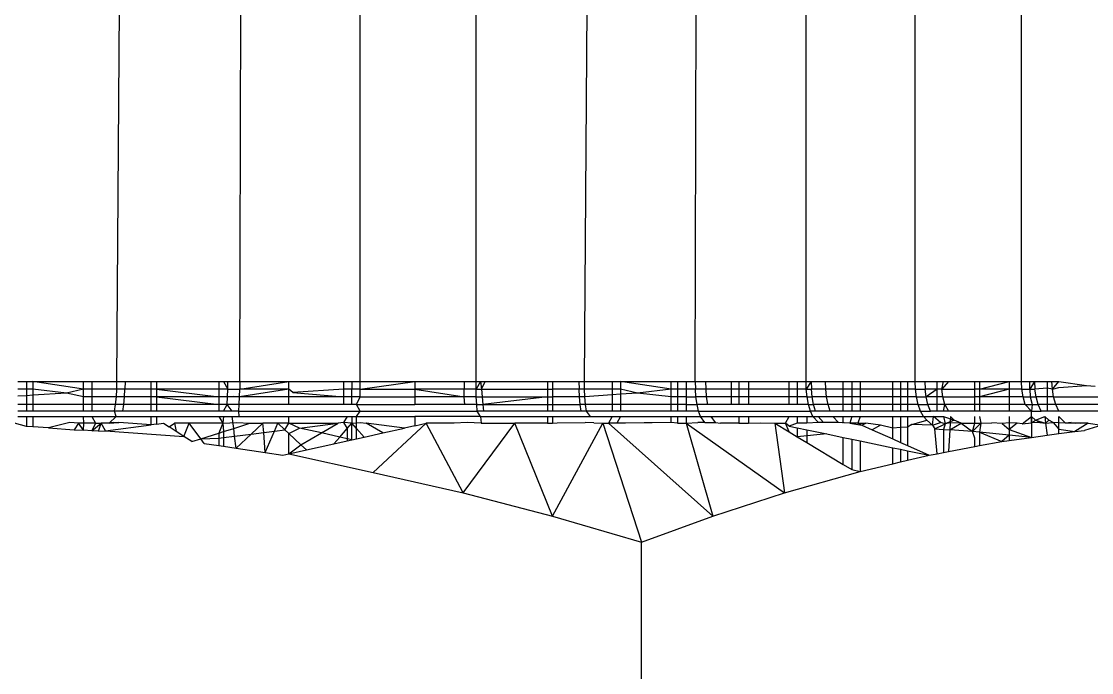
# Model space of a CAD drawing. Header units: millimetres. Extents: x 153 to 4750, y 92 to 3343.
# Drawn here: x 2138.89 to 2145.33, y 1085.12 to 1089.03 of the extents above; entities that cross this region are included whole.
import ezdxf

# ---------------------------------------------------------------- set-up
doc = ezdxf.new("R2010")
doc.units = ezdxf.units.MM

msp = doc.modelspace()

# ---------------------------------------------------------------- linework, layer by layer
for p, q in [((2139.4678, 1086.8656), (2139.4841, 1089.1156)), ((2140.2073, 1086.8656), (2140.2133, 1089.1156)), ((2140.9308, 1086.8656), (2140.9308, 1089.1156)), ((2141.627, 1086.8656), (2141.627, 1089.1156)), ((2142.2783, 1086.8656), (2142.2946, 1089.1156)), ((2142.9449, 1086.8656), (2142.9507, 1089.1156)), ((2143.6113, 1086.8656), (2143.6113, 1089.1156)), ((2144.2667, 1086.8656), (2144.2667, 1089.1156)), ((2144.9066, 1086.8656), (2144.9066, 1089.1156)), ((2138.8726, 1086.8656), (2138.924, 1086.8656)), ((2138.924, 1086.8656), (2138.9241, 1086.8201)), ((2138.924, 1086.8656), (2138.9627, 1086.8656)), ((2138.9627, 1086.8656), (2138.9627, 1086.8201)), ((2138.9627, 1086.8656), (2139.2676, 1086.8656)), ((2139.2676, 1086.8201), (2138.9627, 1086.8656)), ((2139.2676, 1086.8201), (2139.2676, 1086.8656)), ((2139.2676, 1086.8656), (2139.3168, 1086.8656)), ((2139.3168, 1086.8656), (2139.3168, 1086.8201)), ((2139.3168, 1086.8656), (2139.4678, 1086.8656)), ((2139.467, 1086.8201), (2139.4678, 1086.8656)), ((2139.4678, 1086.8656), (2139.5164, 1086.8656)), ((2139.5164, 1086.8656), (2139.5157, 1086.8201)), ((2139.5164, 1086.8656), (2139.6746, 1086.8656)), ((2139.6746, 1086.8656), (2139.7052, 1086.8656)), ((2139.6746, 1086.8201), (2139.6746, 1086.8656)), ((2139.7052, 1086.8656), (2139.7053, 1086.8201)), ((2139.7052, 1086.8656), (2140.0803, 1086.8656)), ((2140.0803, 1086.8656), (2140.0803, 1086.8201)), ((2140.0803, 1086.8656), (2140.1079, 1086.8656)), ((2140.0803, 1086.8656), (2140.1353, 1086.8656)), ((2140.1079, 1086.8656), (2140.135, 1086.8201)), ((2140.1079, 1086.8656), (2140.1353, 1086.8656)), ((2140.135, 1086.8201), (2140.1353, 1086.8656)), ((2140.1353, 1086.8656), (2140.2073, 1086.8656)), ((2140.2073, 1086.8656), (2140.2069, 1086.8201)), ((2140.2069, 1086.8201), (2140.5015, 1086.8656)), ((2140.2073, 1086.8656), (2140.5015, 1086.8656)), ((2140.5015, 1086.8201), (2140.5015, 1086.8656)), ((2140.5015, 1086.8656), (2140.8317, 1086.8656)), ((2140.8316, 1086.8201), (2140.8317, 1086.8656)), ((2140.8317, 1086.8656), (2140.8812, 1086.8656)), ((2140.8812, 1086.8656), (2140.8812, 1086.8201)), ((2140.8812, 1086.8656), (2140.9308, 1086.8656)), ((2140.9308, 1086.8201), (2140.9308, 1086.8656)), ((2140.9308, 1086.8656), (2141.2597, 1086.8656)), ((2140.9308, 1086.8201), (2141.2597, 1086.8656)), ((2141.2597, 1086.8656), (2141.2597, 1086.8201)), ((2141.2597, 1086.8656), (2141.5551, 1086.8656)), ((2141.5551, 1086.8656), (2141.5555, 1086.8201)), ((2141.5551, 1086.8656), (2141.627, 1086.8656)), ((2141.6275, 1086.8201), (2141.627, 1086.8656)), ((2141.627, 1086.8656), (2141.6545, 1086.8656)), ((2141.6545, 1086.8656), (2141.6275, 1086.8201)), ((2141.6545, 1086.8656), (2141.6592, 1086.8201)), ((2141.6545, 1086.8656), (2141.6821, 1086.8656)), ((2141.6592, 1086.8201), (2141.6821, 1086.8656)), ((2141.6821, 1086.8656), (2142.0571, 1086.8656)), ((2142.0571, 1086.8656), (2142.0571, 1086.8201)), ((2142.0571, 1086.8656), (2142.0868, 1086.8656)), ((2142.0868, 1086.8656), (2142.0868, 1086.8201)), ((2142.0868, 1086.8656), (2142.2459, 1086.8656)), ((2142.2459, 1086.8656), (2142.2467, 1086.8201)), ((2142.2459, 1086.8656), (2142.2783, 1086.8656)), ((2142.279, 1086.8201), (2142.2783, 1086.8656)), ((2142.2783, 1086.8656), (2142.4456, 1086.8656)), ((2142.4456, 1086.8656), (2142.4456, 1086.8201)), ((2142.4456, 1086.8656), (2142.4948, 1086.8656)), ((2142.4948, 1086.8656), (2142.4948, 1086.8201)), ((2142.8008, 1086.8201), (2142.4948, 1086.8656)), ((2142.4948, 1086.8656), (2142.8008, 1086.8656)), ((2142.8008, 1086.8201), (2142.8008, 1086.8656)), ((2142.8008, 1086.8656), (2142.8383, 1086.8656)), ((2142.8383, 1086.8656), (2142.8383, 1086.8201)), ((2142.8383, 1086.8656), (2142.8902, 1086.8656)), ((2142.8902, 1086.8656), (2142.8902, 1086.8201)), ((2142.8902, 1086.8656), (2142.9449, 1086.8656)), ((2142.9449, 1086.8656), (2142.946, 1086.8201)), ((2142.9449, 1086.8656), (2143.0086, 1086.8656)), ((2143.0099, 1086.8201), (2143.0086, 1086.8656)), ((2143.0086, 1086.8656), (2143.1623, 1086.8656)), ((2143.1623, 1086.8201), (2143.1623, 1086.8656)), ((2143.1623, 1086.8656), (2143.2069, 1086.8656)), ((2143.2069, 1086.8656), (2143.2069, 1086.8201)), ((2143.2069, 1086.8656), (2143.2662, 1086.8656)), ((2143.2662, 1086.8656), (2143.2662, 1086.8201)), ((2143.2662, 1086.8656), (2143.5105, 1086.8656)), ((2143.5105, 1086.8201), (2143.5105, 1086.8656)), ((2143.5105, 1086.8656), (2143.5579, 1086.8656)), ((2143.5579, 1086.8656), (2143.558, 1086.8201)), ((2143.5579, 1086.8656), (2143.6113, 1086.8656)), ((2143.6128, 1086.8201), (2143.6113, 1086.8656)), ((2143.6113, 1086.8656), (2143.6419, 1086.8656)), ((2143.6419, 1086.8656), (2143.6128, 1086.8201)), ((2143.6419, 1086.8656), (2143.6434, 1086.8201)), ((2143.6419, 1086.8656), (2143.7287, 1086.8656)), ((2143.7303, 1086.8201), (2143.7287, 1086.8656)), ((2143.7287, 1086.8656), (2143.8355, 1086.8656)), ((2143.8355, 1086.8201), (2143.8355, 1086.8656)), ((2143.8355, 1086.8656), (2143.8864, 1086.8656)), ((2143.8864, 1086.8656), (2143.8864, 1086.8201)), ((2143.8864, 1086.8656), (2143.9364, 1086.8656)), ((2143.9364, 1086.8656), (2143.9364, 1086.8201)), ((2143.9364, 1086.8656), (2144.1335, 1086.8656)), ((2144.1335, 1086.8201), (2144.1335, 1086.8656)), ((2144.1335, 1086.8656), (2144.1791, 1086.8656)), ((2144.1791, 1086.8656), (2144.1791, 1086.8201)), ((2144.1791, 1086.8656), (2144.2209, 1086.8656)), ((2144.2209, 1086.8656), (2144.2209, 1086.8201)), ((2144.2209, 1086.8656), (2144.2667, 1086.8656)), ((2144.2686, 1086.8201), (2144.2667, 1086.8656)), ((2144.2667, 1086.8656), (2144.3259, 1086.8656)), ((2144.3259, 1086.8656), (2144.3278, 1086.8201)), ((2144.3259, 1086.8656), (2144.3989, 1086.8656)), ((2144.3989, 1086.8656), (2144.4384, 1086.8656)), ((2144.3989, 1086.8201), (2144.3989, 1086.8656)), ((2144.4284, 1086.8201), (2144.4384, 1086.8656)), ((2144.4672, 1086.8656), (2144.4284, 1086.8201)), ((2144.4384, 1086.8656), (2144.4672, 1086.8656)), ((2144.4672, 1086.8656), (2144.6262, 1086.8656)), ((2144.6262, 1086.8201), (2144.6262, 1086.8656)), ((2144.6262, 1086.8656), (2144.6553, 1086.8656)), ((2144.6553, 1086.8656), (2144.6553, 1086.8201)), ((2144.6553, 1086.8656), (2144.8328, 1086.8656)), ((2144.6553, 1086.8201), (2144.8328, 1086.8656)), ((2144.8328, 1086.8656), (2144.8328, 1086.8201)), ((2144.8328, 1086.8656), (2144.9066, 1086.8656)), ((2144.9088, 1086.8201), (2144.9066, 1086.8656)), ((2144.9066, 1086.8656), (2144.9565, 1086.8656)), ((2144.9565, 1086.8656), (2144.9853, 1086.8656)), ((2144.9579, 1086.8201), (2144.9565, 1086.8656)), ((2144.9853, 1086.8656), (2144.9579, 1086.8201)), ((2144.9853, 1086.8656), (2144.9876, 1086.8201)), ((2144.9853, 1086.8656), (2145.0603, 1086.8656)), ((2145.0603, 1086.8656), (2145.09, 1086.8656)), ((2145.0603, 1086.8656), (2145.0603, 1086.8254)), ((2145.0924, 1086.8201), (2145.09, 1086.8656)), ((2145.09, 1086.8656), (2145.1312, 1086.8656)), ((2145.0924, 1086.8201), (2145.1312, 1086.8656)), ((2145.1312, 1086.8656), (2145.2981, 1086.8429)), ((2138.9241, 1086.8201), (2138.8726, 1086.8201)), ((2138.9241, 1086.8201), (2138.9241, 1086.781)), ((2138.9627, 1086.8201), (2138.9241, 1086.8201)), ((2138.9627, 1086.8201), (2138.9627, 1086.7835)), ((2139.1645, 1086.7969), (2138.9627, 1086.8201)), ((2139.1645, 1086.7969), (2138.9627, 1086.7835)), ((2139.2676, 1086.8201), (2139.1645, 1086.7969)), ((2139.2676, 1086.7736), (2139.1645, 1086.7969)), ((2139.2676, 1086.7736), (2139.2676, 1086.8201)), ((2139.3168, 1086.8201), (2139.2676, 1086.8201)), ((2139.3168, 1086.8201), (2139.3168, 1086.7736)), ((2139.467, 1086.8201), (2139.3168, 1086.8201)), ((2139.4645, 1086.7736), (2139.467, 1086.8201)), ((2139.5157, 1086.8201), (2139.467, 1086.8201)), ((2139.5132, 1086.7736), (2139.5157, 1086.8201)), ((2139.6746, 1086.8201), (2139.5157, 1086.8201)), ((2139.7053, 1086.8201), (2139.6746, 1086.8201)), ((2139.6746, 1086.7736), (2139.6746, 1086.8201)), ((2140.0803, 1086.8201), (2139.7053, 1086.8201)), ((2139.7053, 1086.8201), (2139.7053, 1086.7736)), ((2139.7053, 1086.8201), (2140.0803, 1086.7736)), ((2140.0803, 1086.8201), (2140.0803, 1086.7736)), ((2140.135, 1086.8201), (2140.0803, 1086.8201)), ((2140.1336, 1086.7736), (2140.135, 1086.8201)), ((2140.135, 1086.8201), (2140.2069, 1086.8201)), ((2140.2057, 1086.7736), (2140.2069, 1086.8201)), ((2140.5015, 1086.8201), (2140.2057, 1086.7736)), ((2140.5015, 1086.8201), (2140.2069, 1086.8201)), ((2140.525, 1086.7997), (2140.5015, 1086.8201)), ((2140.5015, 1086.7736), (2140.5015, 1086.8201)), ((2140.8316, 1086.8201), (2140.525, 1086.7997)), ((2140.525, 1086.7997), (2140.8315, 1086.7736)), ((2140.8315, 1086.7736), (2140.8316, 1086.8201)), ((2140.8812, 1086.8201), (2140.8316, 1086.8201)), ((2140.8812, 1086.7736), (2140.8812, 1086.8201)), ((2140.9308, 1086.8201), (2140.8812, 1086.8201)), ((2140.9309, 1086.7736), (2140.9308, 1086.8201)), ((2140.9308, 1086.8201), (2141.2597, 1086.8201)), ((2141.5555, 1086.8201), (2141.2597, 1086.8201)), ((2141.2597, 1086.8201), (2141.2597, 1086.7736)), ((2141.2597, 1086.8201), (2141.5567, 1086.7736)), ((2141.5567, 1086.7736), (2141.5555, 1086.8201)), ((2141.6275, 1086.8201), (2141.5555, 1086.8201)), ((2141.6288, 1086.7736), (2141.6275, 1086.8201)), ((2141.6275, 1086.8201), (2141.6592, 1086.8201)), ((2141.6592, 1086.8201), (2141.6641, 1086.7736)), ((2141.6592, 1086.8201), (2142.0571, 1086.8201)), ((2142.0571, 1086.8201), (2142.0571, 1086.7736)), ((2142.0571, 1086.8201), (2142.0868, 1086.8201)), ((2142.0868, 1086.8201), (2142.0868, 1086.7736)), ((2142.2467, 1086.8201), (2142.0868, 1086.8201)), ((2142.2491, 1086.7736), (2142.2467, 1086.8201)), ((2142.279, 1086.8201), (2142.2467, 1086.8201)), ((2142.2816, 1086.7736), (2142.279, 1086.8201)), ((2142.4456, 1086.8201), (2142.279, 1086.8201)), ((2142.4456, 1086.8201), (2142.4456, 1086.7867)), ((2142.4948, 1086.8201), (2142.4456, 1086.8201)), ((2142.4948, 1086.79), (2142.4456, 1086.7867)), ((2142.4948, 1086.8201), (2142.4948, 1086.79)), ((2142.5979, 1086.7969), (2142.4948, 1086.8201)), ((2142.5979, 1086.7969), (2142.4948, 1086.79)), ((2142.4948, 1086.79), (2142.4948, 1086.7288)), ((2142.8008, 1086.8201), (2142.5979, 1086.7969)), ((2142.8009, 1086.7736), (2142.5979, 1086.7969)), ((2142.8009, 1086.7736), (2142.8008, 1086.8201)), ((2142.8383, 1086.8201), (2142.8008, 1086.8201)), ((2142.8383, 1086.8201), (2142.8383, 1086.7736)), ((2142.8902, 1086.8201), (2142.8383, 1086.8201)), ((2142.8902, 1086.8201), (2142.8902, 1086.7736)), ((2142.946, 1086.8201), (2142.8902, 1086.8201)), ((2142.9497, 1086.7736), (2142.946, 1086.8201)), ((2143.0099, 1086.8201), (2142.946, 1086.8201)), ((2143.0137, 1086.7736), (2143.0099, 1086.8201)), ((2143.1623, 1086.8201), (2143.0099, 1086.8201)), ((2143.2069, 1086.8201), (2143.1623, 1086.8201)), ((2143.1623, 1086.7736), (2143.1623, 1086.8201)), ((2143.2069, 1086.8201), (2143.2069, 1086.7736)), ((2143.2662, 1086.8201), (2143.2069, 1086.8201)), ((2143.2662, 1086.8201), (2143.2662, 1086.7736)), ((2143.5105, 1086.8201), (2143.2662, 1086.8201)), ((2143.5106, 1086.7736), (2143.5105, 1086.8201)), ((2143.558, 1086.8201), (2143.5105, 1086.8201)), ((2143.558, 1086.8201), (2143.558, 1086.7736)), ((2143.6128, 1086.8201), (2143.558, 1086.8201)), ((2143.6177, 1086.7736), (2143.6128, 1086.8201)), ((2143.6128, 1086.8201), (2143.6434, 1086.8201)), ((2143.6484, 1086.7736), (2143.6434, 1086.8201)), ((2143.7303, 1086.8201), (2143.6434, 1086.8201)), ((2143.7353, 1086.7736), (2143.7303, 1086.8201)), ((2143.8355, 1086.8201), (2143.7303, 1086.8201)), ((2143.8864, 1086.8201), (2143.8355, 1086.8201)), ((2143.8355, 1086.7736), (2143.8355, 1086.8201)), ((2143.8864, 1086.8201), (2143.8864, 1086.7736)), ((2143.9364, 1086.8201), (2143.8864, 1086.8201)), ((2143.9364, 1086.8201), (2143.9364, 1086.7736)), ((2144.1335, 1086.8201), (2143.9364, 1086.8201)), ((2144.1334, 1086.7736), (2144.1335, 1086.8201)), ((2144.1791, 1086.8201), (2144.1335, 1086.8201)), ((2144.1791, 1086.8201), (2144.1791, 1086.7736)), ((2144.2209, 1086.8201), (2144.1791, 1086.8201)), ((2144.2209, 1086.8201), (2144.2209, 1086.7736)), ((2144.2686, 1086.8201), (2144.2209, 1086.8201)), ((2144.2747, 1086.7736), (2144.2686, 1086.8201)), ((2144.2686, 1086.8201), (2144.3278, 1086.8201)), ((2144.334, 1086.7736), (2144.3278, 1086.8201)), ((2144.3989, 1086.8201), (2144.3278, 1086.8201)), ((2144.3989, 1086.8201), (2144.334, 1086.7736)), ((2144.4284, 1086.8201), (2144.3989, 1086.8201)), ((2144.3989, 1086.7736), (2144.3989, 1086.8201)), ((2144.4347, 1086.7736), (2144.4284, 1086.8201)), ((2144.4284, 1086.8201), (2144.6262, 1086.8201)), ((2144.6262, 1086.7736), (2144.6262, 1086.8201)), ((2144.6553, 1086.8201), (2144.6262, 1086.8201)), ((2144.6553, 1086.8201), (2144.6553, 1086.7736)), ((2144.8328, 1086.8201), (2144.6553, 1086.8201)), ((2144.8328, 1086.8201), (2144.6553, 1086.7736)), ((2144.8328, 1086.8201), (2144.8328, 1086.7736)), ((2144.9088, 1086.8201), (2144.8328, 1086.8201)), ((2144.9161, 1086.7736), (2144.9088, 1086.8201)), ((2144.9088, 1086.8201), (2144.9579, 1086.8201)), ((2144.9579, 1086.8201), (2144.9593, 1086.7736)), ((2144.9579, 1086.8201), (2144.9876, 1086.8201)), ((2145.0603, 1086.8254), (2144.9876, 1086.8201)), ((2144.9949, 1086.7736), (2144.9876, 1086.8201)), ((2145.0924, 1086.8201), (2145.0603, 1086.8254)), ((2145.0603, 1086.8254), (2145.0603, 1086.7736)), ((2145.0924, 1086.8201), (2145.1312, 1086.8306)), ((2145.0999, 1086.7736), (2145.0924, 1086.8201)), ((2145.1312, 1086.8306), (2145.2981, 1086.8429)), ((2145.2981, 1086.8429), (2145.3497, 1086.8391)), ((2138.9241, 1086.781), (2138.8727, 1086.7775)), ((2138.9241, 1086.7288), (2138.8727, 1086.7288)), ((2138.9627, 1086.7835), (2138.9241, 1086.781)), ((2138.9241, 1086.781), (2138.9241, 1086.7288)), ((2138.9627, 1086.7288), (2138.9241, 1086.7288)), ((2138.9241, 1086.7288), (2138.9242, 1086.6888)), ((2138.9627, 1086.7835), (2138.9627, 1086.7288)), ((2138.9627, 1086.7288), (2138.9627, 1086.6888)), ((2139.2676, 1086.7288), (2138.9627, 1086.7288)), ((2139.2676, 1086.7288), (2139.2676, 1086.7736)), ((2139.3168, 1086.7736), (2139.2676, 1086.7736)), ((2139.2676, 1086.6888), (2139.2676, 1086.7288)), ((2139.3168, 1086.7288), (2139.2676, 1086.7288)), ((2139.3168, 1086.7736), (2139.3168, 1086.7288)), ((2139.4645, 1086.7736), (2139.3168, 1086.7736)), ((2139.3168, 1086.7288), (2139.3168, 1086.6888)), ((2139.4601, 1086.7288), (2139.3168, 1086.7288)), ((2139.454, 1086.6888), (2139.4601, 1086.7288)), ((2139.4601, 1086.7288), (2139.4645, 1086.7736)), ((2139.509, 1086.7288), (2139.4601, 1086.7288)), ((2139.5132, 1086.7736), (2139.4645, 1086.7736)), ((2139.5032, 1086.6888), (2139.509, 1086.7288)), ((2139.509, 1086.7288), (2139.5132, 1086.7736)), ((2139.6745, 1086.7288), (2139.509, 1086.7288)), ((2139.6746, 1086.7736), (2139.5132, 1086.7736)), ((2139.6745, 1086.7288), (2139.6746, 1086.7736)), ((2139.7054, 1086.7288), (2139.6745, 1086.7288)), ((2139.6745, 1086.6888), (2139.6745, 1086.7288)), ((2139.7053, 1086.7736), (2139.6746, 1086.7736)), ((2140.0803, 1086.7736), (2139.7053, 1086.7736)), ((2139.7053, 1086.7736), (2139.7054, 1086.7288)), ((2139.7053, 1086.7736), (2140.0803, 1086.7288)), ((2140.0803, 1086.7288), (2139.7054, 1086.7288)), ((2139.7054, 1086.7288), (2139.7054, 1086.6888)), ((2140.0803, 1086.7736), (2140.0803, 1086.7288)), ((2140.1336, 1086.7736), (2140.0803, 1086.7736)), ((2140.0803, 1086.7288), (2140.0803, 1086.6888)), ((2140.1313, 1086.7288), (2140.0803, 1086.7288)), ((2140.1079, 1086.6888), (2140.1313, 1086.7288)), ((2140.1313, 1086.7288), (2140.1336, 1086.7736)), ((2140.2036, 1086.7288), (2140.1313, 1086.7288)), ((2140.1598, 1086.6888), (2140.1313, 1086.7288)), ((2140.1686, 1086.7759), (2140.1336, 1086.7736)), ((2140.2057, 1086.7736), (2140.1336, 1086.7736)), ((2140.2057, 1086.7736), (2140.1686, 1086.7759)), ((2140.2007, 1086.6888), (2140.2036, 1086.7288)), ((2140.2036, 1086.7288), (2140.2057, 1086.7736)), ((2140.5014, 1086.7288), (2140.2036, 1086.7288)), ((2140.5015, 1086.7736), (2140.2057, 1086.7736)), ((2140.5014, 1086.7288), (2140.5015, 1086.7736)), ((2140.8314, 1086.7288), (2140.5014, 1086.7288)), ((2140.8315, 1086.7736), (2140.5015, 1086.7736)), ((2140.8314, 1086.7288), (2140.8315, 1086.7736)), ((2140.8812, 1086.7288), (2140.8314, 1086.7288)), ((2140.8812, 1086.7736), (2140.8315, 1086.7736)), ((2140.8812, 1086.7288), (2140.8812, 1086.7736)), ((2140.9309, 1086.7736), (2140.8812, 1086.7736)), ((2140.9093, 1086.7288), (2140.8812, 1086.7288)), ((2140.9093, 1086.7288), (2140.9309, 1086.7736)), ((2140.9312, 1086.6888), (2140.9093, 1086.7288)), ((2140.9093, 1086.7288), (2141.2597, 1086.7288)), ((2140.9309, 1086.7736), (2141.2597, 1086.7736)), ((2141.5567, 1086.7736), (2141.2597, 1086.7736)), ((2141.2597, 1086.7736), (2141.2597, 1086.7288)), ((2141.5588, 1086.7288), (2141.2597, 1086.7288)), ((2141.5588, 1086.7288), (2141.5567, 1086.7736)), ((2141.6288, 1086.7736), (2141.5567, 1086.7736)), ((2141.6311, 1086.7288), (2141.5588, 1086.7288)), ((2141.6311, 1086.7288), (2141.6288, 1086.7736)), ((2141.6288, 1086.7736), (2141.6641, 1086.7736)), ((2141.6344, 1086.6888), (2141.6311, 1086.7288)), ((2141.6311, 1086.7288), (2141.6687, 1086.7288)), ((2141.6641, 1086.7736), (2142.0571, 1086.7736)), ((2141.6641, 1086.7736), (2141.6687, 1086.7288)), ((2142.0571, 1086.7736), (2141.6687, 1086.7288)), ((2141.6687, 1086.7288), (2142.057, 1086.7288)), ((2141.6687, 1086.7288), (2141.6729, 1086.6888)), ((2142.0571, 1086.7736), (2142.057, 1086.7288)), ((2142.057, 1086.7288), (2142.057, 1086.6888)), ((2142.057, 1086.7288), (2142.0868, 1086.7288)), ((2142.0571, 1086.7736), (2142.0868, 1086.7736)), ((2142.0868, 1086.7736), (2142.0868, 1086.7288)), ((2142.2491, 1086.7736), (2142.0868, 1086.7736)), ((2142.0868, 1086.7288), (2142.2533, 1086.7288)), ((2142.0868, 1086.7288), (2142.0868, 1086.6888)), ((2142.2533, 1086.7288), (2142.2491, 1086.7736)), ((2142.2816, 1086.7736), (2142.2491, 1086.7736)), ((2142.2592, 1086.6888), (2142.2533, 1086.7288)), ((2142.2858, 1086.7288), (2142.2533, 1086.7288)), ((2142.4456, 1086.7867), (2142.2816, 1086.7736)), ((2142.2858, 1086.7288), (2142.2816, 1086.7736)), ((2142.2919, 1086.6888), (2142.2858, 1086.7288)), ((2142.4456, 1086.7288), (2142.2858, 1086.7288)), ((2142.4456, 1086.7867), (2142.4456, 1086.7288)), ((2142.4948, 1086.7288), (2142.4456, 1086.7288)), ((2142.4456, 1086.7288), (2142.4456, 1086.6888)), ((2142.8009, 1086.7288), (2142.4948, 1086.7288)), ((2142.4948, 1086.7288), (2142.4948, 1086.6888)), ((2142.8009, 1086.7288), (2142.8009, 1086.7736)), ((2142.8383, 1086.7736), (2142.8009, 1086.7736)), ((2142.8009, 1086.6888), (2142.8009, 1086.7288)), ((2142.8382, 1086.7288), (2142.8009, 1086.7288)), ((2142.8383, 1086.7736), (2142.8382, 1086.7288)), ((2142.8382, 1086.7288), (2142.8382, 1086.6888)), ((2142.8902, 1086.7288), (2142.8382, 1086.7288)), ((2142.8902, 1086.7736), (2142.8383, 1086.7736)), ((2142.8902, 1086.7736), (2142.8902, 1086.7288)), ((2142.8902, 1086.7736), (2142.9497, 1086.7736)), ((2142.8902, 1086.7288), (2142.8902, 1086.6888)), ((2142.8902, 1086.7288), (2142.9561, 1086.7288)), ((2142.9561, 1086.7288), (2142.9497, 1086.7736)), ((2143.0137, 1086.7736), (2142.9497, 1086.7736)), ((2142.965, 1086.6888), (2142.9561, 1086.7288)), ((2143.0202, 1086.7288), (2142.9561, 1086.7288)), ((2143.0202, 1086.7288), (2143.0137, 1086.7736)), ((2143.1623, 1086.7736), (2143.0137, 1086.7736)), ((2143.1623, 1086.7288), (2143.0202, 1086.7288)), ((2143.2069, 1086.7736), (2143.1623, 1086.7736)), ((2143.1623, 1086.7288), (2143.1623, 1086.7736)), ((2143.2069, 1086.7288), (2143.1623, 1086.7288)), ((2143.2069, 1086.7736), (2143.2069, 1086.7288)), ((2143.2662, 1086.7736), (2143.2069, 1086.7736)), ((2143.2662, 1086.7288), (2143.2069, 1086.7288)), ((2143.2662, 1086.7736), (2143.2662, 1086.7288)), ((2143.5106, 1086.7736), (2143.2662, 1086.7736)), ((2143.5106, 1086.7288), (2143.2662, 1086.7288)), ((2143.5106, 1086.7288), (2143.5106, 1086.7736)), ((2143.558, 1086.7736), (2143.5106, 1086.7736)), ((2143.558, 1086.7288), (2143.5106, 1086.7288)), ((2143.558, 1086.7736), (2143.558, 1086.7288)), ((2143.6177, 1086.7736), (2143.558, 1086.7736)), ((2143.6261, 1086.7288), (2143.558, 1086.7288)), ((2143.6261, 1086.7288), (2143.6177, 1086.7736)), ((2143.6177, 1086.7736), (2143.6484, 1086.7736)), ((2143.6261, 1086.7288), (2143.6569, 1086.7288)), ((2143.6379, 1086.6888), (2143.6261, 1086.7288)), ((2143.6569, 1086.7288), (2143.6484, 1086.7736)), ((2143.7353, 1086.7736), (2143.6484, 1086.7736)), ((2143.6688, 1086.6888), (2143.6569, 1086.7288)), ((2143.7442, 1086.7288), (2143.6569, 1086.7288)), ((2143.7442, 1086.7288), (2143.7353, 1086.7736)), ((2143.8355, 1086.7736), (2143.7353, 1086.7736)), ((2143.7566, 1086.6888), (2143.7442, 1086.7288)), ((2143.8355, 1086.7288), (2143.7442, 1086.7288)), ((2143.8864, 1086.7736), (2143.8355, 1086.7736)), ((2143.8355, 1086.7288), (2143.8355, 1086.7736)), ((2143.8864, 1086.7288), (2143.8355, 1086.7288)), ((2143.8355, 1086.6888), (2143.8355, 1086.7288)), ((2143.8864, 1086.7736), (2143.8864, 1086.7288)), ((2143.9364, 1086.7736), (2143.8864, 1086.7736)), ((2143.8864, 1086.7288), (2143.8864, 1086.6888)), ((2143.9364, 1086.7288), (2143.8864, 1086.7288)), ((2143.9364, 1086.7736), (2143.9364, 1086.7288)), ((2144.1334, 1086.7736), (2143.9364, 1086.7736)), ((2143.9364, 1086.7288), (2143.9364, 1086.6888)), ((2144.1334, 1086.7288), (2143.9364, 1086.7288)), ((2144.1334, 1086.7288), (2144.1334, 1086.7736)), ((2144.1791, 1086.7736), (2144.1334, 1086.7736)), ((2144.1334, 1086.6888), (2144.1334, 1086.7288)), ((2144.1792, 1086.7288), (2144.1334, 1086.7288)), ((2144.1791, 1086.7736), (2144.1792, 1086.7288)), ((2144.2209, 1086.7736), (2144.1791, 1086.7736)), ((2144.1792, 1086.7288), (2144.1792, 1086.6888)), ((2144.2209, 1086.7288), (2144.1792, 1086.7288)), ((2144.2209, 1086.7736), (2144.2209, 1086.7288)), ((2144.2747, 1086.7736), (2144.2209, 1086.7736)), ((2144.2209, 1086.7288), (2144.2209, 1086.6888)), ((2144.2852, 1086.7288), (2144.2209, 1086.7288)), ((2144.2852, 1086.7288), (2144.2747, 1086.7736)), ((2144.2747, 1086.7736), (2144.334, 1086.7736)), ((2144.2998, 1086.6888), (2144.2852, 1086.7288)), ((2144.2852, 1086.7288), (2144.3446, 1086.7288)), ((2144.3446, 1086.7288), (2144.334, 1086.7736)), ((2144.3989, 1086.7736), (2144.334, 1086.7736)), ((2144.3595, 1086.6888), (2144.3446, 1086.7288)), ((2144.3989, 1086.7288), (2144.3446, 1086.7288)), ((2144.4347, 1086.7736), (2144.3989, 1086.7736)), ((2144.3989, 1086.7288), (2144.3989, 1086.7736)), ((2144.3989, 1086.6888), (2144.3989, 1086.7288)), ((2144.4457, 1086.7288), (2144.3989, 1086.7288)), ((2144.4457, 1086.7288), (2144.4347, 1086.7736)), ((2144.4347, 1086.7736), (2144.6262, 1086.7736)), ((2144.4384, 1086.6888), (2144.4457, 1086.7288)), ((2144.6262, 1086.7288), (2144.4457, 1086.7288)), ((2144.4457, 1086.7288), (2144.4672, 1086.6888)), ((2144.6261, 1086.6888), (2144.6262, 1086.7288)), ((2144.6262, 1086.7288), (2144.6262, 1086.7736)), ((2144.6553, 1086.7736), (2144.6262, 1086.7736)), ((2144.6553, 1086.7288), (2144.6262, 1086.7288)), ((2144.6553, 1086.7736), (2144.6553, 1086.7288)), ((2144.8328, 1086.7736), (2144.6553, 1086.7736)), ((2144.6553, 1086.7288), (2144.6553, 1086.6888)), ((2144.8328, 1086.7288), (2144.6553, 1086.7288)), ((2144.8328, 1086.7736), (2144.8328, 1086.7288)), ((2144.9161, 1086.7736), (2144.8328, 1086.7736)), ((2144.8328, 1086.7288), (2144.8328, 1086.6888)), ((2144.9285, 1086.7288), (2144.8328, 1086.7288)), ((2144.9285, 1086.7288), (2144.9161, 1086.7736)), ((2144.9161, 1086.7736), (2144.9593, 1086.7736)), ((2144.9665, 1086.6888), (2144.9285, 1086.7288)), ((2144.9285, 1086.7288), (2144.9707, 1086.7288)), ((2144.9593, 1086.7736), (2144.9949, 1086.7736)), ((2144.9593, 1086.7736), (2144.9707, 1086.7288)), ((2144.9707, 1086.7288), (2144.9665, 1086.6888)), ((2144.9707, 1086.7288), (2145.0075, 1086.7288)), ((2145.0075, 1086.7288), (2144.9949, 1086.7736)), ((2145.0603, 1086.7736), (2144.9949, 1086.7736)), ((2145.0253, 1086.6888), (2145.0075, 1086.7288)), ((2145.0603, 1086.7288), (2145.0075, 1086.7288)), ((2145.0999, 1086.7736), (2145.0603, 1086.7736)), ((2145.0603, 1086.7736), (2145.0603, 1086.7288)), ((2145.0603, 1086.7288), (2145.0603, 1086.6888)), ((2145.1129, 1086.7288), (2145.0603, 1086.7288)), ((2145.1129, 1086.7288), (2145.0999, 1086.7736)), ((2145.0999, 1086.7736), (2145.5305, 1086.7736)), ((2145.1312, 1086.6888), (2145.1129, 1086.7288)), ((2145.5449, 1086.7288), (2145.1129, 1086.7288)), ((2138.9242, 1086.6888), (2138.8727, 1086.6888)), ((2138.9627, 1086.6888), (2138.9242, 1086.6888)), ((2139.2676, 1086.6888), (2138.9627, 1086.6888)), ((2139.3168, 1086.6888), (2139.2676, 1086.6888)), ((2139.454, 1086.6888), (2139.3168, 1086.6888)), ((2139.463, 1086.6564), (2139.454, 1086.6888)), ((2139.5032, 1086.6888), (2139.454, 1086.6888)), ((2139.6745, 1086.6888), (2139.5032, 1086.6888)), ((2139.7054, 1086.6888), (2139.6745, 1086.6888)), ((2140.0803, 1086.6888), (2139.7054, 1086.6888)), ((2140.1079, 1086.6888), (2140.0803, 1086.6888)), ((2140.1598, 1086.6888), (2140.1079, 1086.6888)), ((2140.2007, 1086.6888), (2140.1598, 1086.6888)), ((2140.2007, 1086.6888), (2140.9312, 1086.6888)), ((2140.2032, 1086.6564), (2140.2007, 1086.6888)), ((2140.9093, 1086.6564), (2140.9312, 1086.6888)), ((2140.9312, 1086.6888), (2141.6344, 1086.6888)), ((2141.6545, 1086.6564), (2141.6344, 1086.6888)), ((2141.6729, 1086.6888), (2141.6344, 1086.6888)), ((2142.057, 1086.6888), (2141.6729, 1086.6888)), ((2142.0868, 1086.6888), (2142.057, 1086.6888)), ((2142.2592, 1086.6888), (2142.0868, 1086.6888)), ((2142.2919, 1086.6888), (2142.2592, 1086.6888)), ((2142.316, 1086.6564), (2142.2919, 1086.6888)), ((2142.4456, 1086.6888), (2142.2919, 1086.6888)), ((2142.4948, 1086.6888), (2142.4456, 1086.6888)), ((2142.8009, 1086.6888), (2142.4948, 1086.6888)), ((2142.8382, 1086.6888), (2142.8009, 1086.6888)), ((2142.8902, 1086.6888), (2142.8382, 1086.6888)), ((2142.965, 1086.6888), (2142.8902, 1086.6888)), ((2142.965, 1086.6888), (2143.6379, 1086.6888)), ((2142.976, 1086.6564), (2142.965, 1086.6888)), ((2143.6688, 1086.6888), (2143.6379, 1086.6888)), ((2143.6525, 1086.6564), (2143.6379, 1086.6888)), ((2143.7566, 1086.6888), (2143.6688, 1086.6888)), ((2143.8355, 1086.6888), (2143.7566, 1086.6888)), ((2143.8864, 1086.6888), (2143.8355, 1086.6888)), ((2143.9364, 1086.6888), (2143.8864, 1086.6888)), ((2144.1334, 1086.6888), (2143.9364, 1086.6888)), ((2144.1792, 1086.6888), (2144.1334, 1086.6888)), ((2144.2209, 1086.6888), (2144.1792, 1086.6888)), ((2144.2998, 1086.6888), (2144.2209, 1086.6888)), ((2144.3179, 1086.6564), (2144.2998, 1086.6888)), ((2144.2998, 1086.6888), (2144.3595, 1086.6888)), ((2144.3989, 1086.6888), (2144.3595, 1086.6888)), ((2144.4384, 1086.6888), (2144.3989, 1086.6888)), ((2144.4672, 1086.6888), (2144.4384, 1086.6888)), ((2144.6261, 1086.6888), (2144.4672, 1086.6888)), ((2144.6553, 1086.6888), (2144.6261, 1086.6888)), ((2144.8328, 1086.6888), (2144.6553, 1086.6888)), ((2144.9665, 1086.6888), (2144.8328, 1086.6888)), ((2144.9665, 1086.6564), (2144.9665, 1086.6888)), ((2144.9665, 1086.6888), (2145.0253, 1086.6888)), ((2144.9665, 1086.6188), (2144.9665, 1086.6888)), ((2145.0603, 1086.6888), (2145.0253, 1086.6888)), ((2145.1312, 1086.6888), (2145.0603, 1086.6888)), ((2145.565, 1086.6888), (2145.1312, 1086.6888)), ((2138.9242, 1086.5957), (2138.8512, 1086.6156)), ((2138.8727, 1086.6564), (2138.9242, 1086.6564)), ((2138.9242, 1086.6564), (2138.9242, 1086.5957)), ((2138.9242, 1086.6564), (2138.9627, 1086.6564)), ((2138.9627, 1086.5932), (2138.9242, 1086.5957)), ((2138.9627, 1086.6564), (2138.9627, 1086.5932)), ((2138.9627, 1086.6564), (2139.2676, 1086.6564)), ((2139.1852, 1086.6196), (2139.0571, 1086.5868)), ((2139.2366, 1086.6156), (2139.1852, 1086.6196)), ((2139.2366, 1086.6156), (2139.2109, 1086.5766)), ((2139.299, 1086.6159), (2139.2366, 1086.6156)), ((2139.2676, 1086.5728), (2139.2366, 1086.6156)), ((2139.2681, 1086.6156), (2139.2676, 1086.6564)), ((2139.2676, 1086.6564), (2139.3168, 1086.6564)), ((2139.2676, 1086.5728), (2139.2681, 1086.6156)), ((2139.3393, 1086.6156), (2139.299, 1086.6159)), ((2139.3168, 1086.6564), (2139.3393, 1086.6156)), ((2139.3168, 1086.6564), (2139.463, 1086.6564)), ((2139.3168, 1086.5695), (2139.3735, 1086.6156)), ((2139.3393, 1086.6156), (2139.3168, 1086.5695)), ((2139.3393, 1086.6156), (2139.3735, 1086.6156)), ((2139.3576, 1086.5668), (2139.3735, 1086.6156)), ((2139.3982, 1086.5699), (2139.3735, 1086.6156)), ((2139.4207, 1086.6156), (2139.3735, 1086.6156)), ((2139.3982, 1086.5699), (2139.6745, 1086.6061)), ((2139.4207, 1086.6156), (2139.463, 1086.6564)), ((2139.4207, 1086.6156), (2139.4793, 1086.6198)), ((2139.446, 1086.6198), (2139.4207, 1086.6156)), ((2139.446, 1086.6198), (2139.4793, 1086.6198)), ((2139.463, 1086.6564), (2139.6745, 1086.6564)), ((2139.6745, 1086.6061), (2139.4793, 1086.6198)), ((2139.6745, 1086.6061), (2139.6745, 1086.6564)), ((2139.6745, 1086.6564), (2139.7054, 1086.6564)), ((2139.7055, 1086.6102), (2139.6745, 1086.6061)), ((2139.7054, 1086.6564), (2139.7055, 1086.6102)), ((2139.7054, 1086.6564), (2140.0803, 1086.6564)), ((2139.7055, 1086.6102), (2139.7469, 1086.6156)), ((2139.7469, 1086.6156), (2139.7824, 1086.5929)), ((2139.7824, 1086.5929), (2139.8142, 1086.6156)), ((2139.8142, 1086.6156), (2139.8238, 1086.5663)), ((2139.9026, 1086.6156), (2139.8142, 1086.6156)), ((2139.8705, 1086.5364), (2139.9026, 1086.6156)), ((2139.9719, 1086.5222), (2139.9026, 1086.6156)), ((2140.1044, 1086.6156), (2139.9026, 1086.6156)), ((2140.0803, 1086.6564), (2140.1044, 1086.6156)), ((2140.0803, 1086.6564), (2140.1079, 1086.6564)), ((2140.1044, 1086.6156), (2140.0803, 1086.5564)), ((2140.1079, 1086.6564), (2140.1044, 1086.6156)), ((2140.1044, 1086.6156), (2140.1889, 1086.6198)), ((2140.1044, 1086.6156), (2140.1079, 1086.5651)), ((2140.1079, 1086.6564), (2140.1612, 1086.6564)), ((2140.1698, 1086.5847), (2140.1612, 1086.6564)), ((2140.1612, 1086.6564), (2140.2032, 1086.6564)), ((2140.1698, 1086.5847), (2140.2676, 1086.6156)), ((2140.1889, 1086.6198), (2140.2676, 1086.6156)), ((2140.2032, 1086.6564), (2140.5014, 1086.6564)), ((2140.2676, 1086.6156), (2140.3459, 1086.6156)), ((2140.2755, 1086.5501), (2140.3459, 1086.6156)), ((2140.4349, 1086.6156), (2140.3459, 1086.6156)), ((2140.3503, 1086.5595), (2140.3459, 1086.6156)), ((2140.4145, 1086.5675), (2140.4349, 1086.6156)), ((2140.5013, 1086.6156), (2140.4349, 1086.6156)), ((2140.4781, 1086.5755), (2140.4349, 1086.6156)), ((2140.4781, 1086.5755), (2140.5013, 1086.6156)), ((2140.5013, 1086.6156), (2140.5014, 1086.6564)), ((2140.5653, 1086.5864), (2140.5013, 1086.6156)), ((2140.5013, 1086.6156), (2140.7983, 1086.6156)), ((2140.5014, 1086.6564), (2140.8531, 1086.6564)), ((2140.5653, 1086.5864), (2140.7983, 1086.6156)), ((2140.6971, 1086.5569), (2140.7983, 1086.6156)), ((2140.8303, 1086.6198), (2140.7983, 1086.6156)), ((2140.8531, 1086.6564), (2140.8303, 1086.6198)), ((2140.8812, 1086.6156), (2140.8303, 1086.6198)), ((2140.8303, 1086.6198), (2140.8531, 1086.5837)), ((2140.8531, 1086.6564), (2140.8812, 1086.6564)), ((2140.8531, 1086.6564), (2140.9093, 1086.6564)), ((2140.8531, 1086.5837), (2140.8812, 1086.6156)), ((2140.8812, 1086.6564), (2140.8812, 1086.6156)), ((2140.8812, 1086.6564), (2140.9093, 1086.6564)), ((2140.8812, 1086.6156), (2140.9321, 1086.6198)), ((2140.8812, 1086.5157), (2140.8812, 1086.6156)), ((2140.9093, 1086.5836), (2140.8812, 1086.6156)), ((2140.9093, 1086.5836), (2140.9093, 1086.6564)), ((2140.9093, 1086.6564), (2141.2597, 1086.6564)), ((2140.9321, 1086.6198), (2140.9668, 1086.6156)), ((2141.1978, 1086.5866), (2140.9668, 1086.6156)), ((2141.0667, 1086.5572), (2140.9668, 1086.6156)), ((2141.0088, 1086.3193), (2141.3275, 1086.6156)), ((2141.2597, 1086.6004), (2141.1978, 1086.5866)), ((2141.2597, 1086.6564), (2141.2597, 1086.6004)), ((2141.6545, 1086.6564), (2141.2597, 1086.6564)), ((2141.2597, 1086.6004), (2141.3275, 1086.6156)), ((2141.5492, 1086.1968), (2141.3275, 1086.6156)), ((2141.4948, 1086.6156), (2141.3275, 1086.6156)), ((2141.5735, 1086.6198), (2141.4948, 1086.6156)), ((2141.5492, 1086.1968), (2141.8597, 1086.6156)), ((2141.6579, 1086.6156), (2141.5735, 1086.6198)), ((2141.6545, 1086.6564), (2141.6579, 1086.6156)), ((2141.6545, 1086.6564), (2142.057, 1086.6564)), ((2141.6579, 1086.6156), (2141.8597, 1086.6156)), ((2142.0869, 1086.0569), (2141.8597, 1086.6156)), ((2142.0569, 1086.6156), (2141.8597, 1086.6156)), ((2142.057, 1086.6564), (2142.0569, 1086.6156)), ((2142.0569, 1086.6156), (2142.0868, 1086.6156)), ((2142.057, 1086.6564), (2142.0868, 1086.6564)), ((2142.0868, 1086.6564), (2142.0868, 1086.6156)), ((2142.0868, 1086.6564), (2142.316, 1086.6564)), ((2142.0868, 1086.6156), (2142.1143, 1086.6186)), ((2142.0869, 1086.0569), (2142.3888, 1086.6156)), ((2142.1143, 1086.6186), (2142.2831, 1086.6198)), ((2142.3364, 1086.6182), (2142.2831, 1086.6198)), ((2142.316, 1086.6564), (2142.4456, 1086.6564)), ((2142.3364, 1086.6182), (2142.3888, 1086.6156)), ((2142.3888, 1086.6156), (2142.6221, 1085.9011)), ((2142.3888, 1086.6156), (2142.4231, 1086.6156)), ((2142.4456, 1086.6564), (2142.4231, 1086.6156)), ((2142.4728, 1086.6156), (2142.4231, 1086.6156)), ((2143.0514, 1086.0572), (2142.4231, 1086.6156)), ((2142.4456, 1086.6564), (2142.4948, 1086.6564)), ((2142.4948, 1086.6564), (2142.4728, 1086.6156)), ((2142.5258, 1086.6156), (2142.4728, 1086.6156)), ((2142.4948, 1086.6564), (2142.8009, 1086.6564)), ((2142.6387, 1086.6172), (2142.5258, 1086.6156)), ((2142.6863, 1086.617), (2142.6387, 1086.6172)), ((2142.801, 1086.6198), (2142.6863, 1086.617)), ((2142.801, 1086.6198), (2142.8009, 1086.6564)), ((2142.8009, 1086.6564), (2142.8382, 1086.6564)), ((2142.8382, 1086.6156), (2142.801, 1086.6198)), ((2142.8382, 1086.6564), (2142.8382, 1086.6156)), ((2142.8382, 1086.6564), (2142.8902, 1086.6564)), ((2142.8382, 1086.6156), (2142.8902, 1086.6156)), ((2142.8902, 1086.6564), (2142.8902, 1086.6156)), ((2142.8902, 1086.6564), (2142.976, 1086.6564)), ((2142.8902, 1086.6156), (2142.9613, 1086.6195)), ((2142.8902, 1086.6156), (2143.4826, 1086.1973)), ((2142.8902, 1086.6156), (2143.0514, 1086.0572)), ((2143.0024, 1086.6197), (2142.9613, 1086.6195)), ((2143.0024, 1086.6197), (2142.976, 1086.6564)), ((2142.976, 1086.6564), (2143.0408, 1086.6564)), ((2143.0024, 1086.6197), (2143.0667, 1086.6198)), ((2143.0667, 1086.6198), (2143.0408, 1086.6564)), ((2143.0408, 1086.6564), (2143.2069, 1086.6564)), ((2143.0667, 1086.6198), (2143.0972, 1086.6156)), ((2143.2069, 1086.6156), (2143.0972, 1086.6156)), ((2143.2069, 1086.6564), (2143.2069, 1086.6156)), ((2143.2069, 1086.6564), (2143.2662, 1086.6564)), ((2143.2069, 1086.6156), (2143.2662, 1086.6156)), ((2143.2662, 1086.6564), (2143.2662, 1086.6156)), ((2143.2662, 1086.6564), (2143.5106, 1086.6564)), ((2143.2662, 1086.6156), (2143.3363, 1086.6169)), ((2143.3363, 1086.6169), (2143.4232, 1086.6156)), ((2143.4232, 1086.6156), (2143.4826, 1086.1973)), ((2143.4232, 1086.6156), (2143.4876, 1086.6156)), ((2143.4232, 1086.6156), (2143.5107, 1086.5631)), ((2143.4876, 1086.6156), (2143.5106, 1086.6564)), ((2143.5107, 1086.5975), (2143.4876, 1086.6156)), ((2143.5107, 1086.5631), (2143.4876, 1086.6156)), ((2143.5106, 1086.6564), (2143.558, 1086.6564)), ((2143.558, 1086.6156), (2143.5107, 1086.5975)), ((2143.5107, 1086.5975), (2143.558, 1086.5876)), ((2143.558, 1086.6564), (2143.558, 1086.6156)), ((2143.558, 1086.6564), (2143.6168, 1086.6564)), ((2143.6168, 1086.6156), (2143.558, 1086.6156)), ((2143.6168, 1086.6564), (2143.6168, 1086.6156)), ((2143.6168, 1086.6564), (2143.6835, 1086.6564)), ((2143.6168, 1086.6564), (2143.6525, 1086.6564)), ((2143.6858, 1086.6198), (2143.6168, 1086.6156)), ((2143.6858, 1086.6198), (2143.6525, 1086.6564)), ((2143.6525, 1086.6564), (2143.6835, 1086.6564)), ((2143.7172, 1086.6198), (2143.6835, 1086.6564)), ((2143.6835, 1086.6564), (2143.7717, 1086.6564)), ((2143.7172, 1086.6198), (2143.6858, 1086.6198)), ((2143.8064, 1086.6198), (2143.7172, 1086.6198)), ((2143.8064, 1086.6198), (2143.7717, 1086.6564)), ((2143.7717, 1086.6564), (2143.8355, 1086.6564)), ((2143.8752, 1086.6156), (2143.8064, 1086.6198)), ((2143.8355, 1086.6156), (2143.8355, 1086.6564)), ((2143.8355, 1086.6564), (2143.8864, 1086.6564)), ((2143.8864, 1086.6564), (2143.8752, 1086.6156)), ((2143.8752, 1086.6156), (2143.947, 1086.6043)), ((2143.9218, 1086.6156), (2143.8752, 1086.6156)), ((2143.8864, 1086.6564), (2143.9364, 1086.6564)), ((2143.9364, 1086.6564), (2143.9218, 1086.6156)), ((2143.9218, 1086.6156), (2143.9718, 1086.6156)), ((2143.9218, 1086.6156), (2143.947, 1086.6043)), ((2143.9364, 1086.6564), (2144.1334, 1086.6564)), ((2143.947, 1086.6043), (2143.9718, 1086.6156)), ((2143.947, 1086.6043), (2144.0087, 1086.5766)), ((2144.0597, 1086.603), (2143.9718, 1086.6156)), ((2144.0597, 1086.603), (2144.0087, 1086.5766)), ((2144.1334, 1086.5857), (2144.0597, 1086.603)), ((2144.1334, 1086.5857), (2144.1334, 1086.6564)), ((2144.1334, 1086.6564), (2144.1792, 1086.6564)), ((2144.1792, 1086.6564), (2144.1792, 1086.589)), ((2144.1792, 1086.6564), (2144.2209, 1086.6564)), ((2144.2209, 1086.6564), (2144.2209, 1086.5921)), ((2144.2209, 1086.6564), (2144.3179, 1086.6564)), ((2144.248, 1086.6069), (2144.2209, 1086.5921)), ((2144.248, 1086.6069), (2144.3381, 1086.6331)), ((2144.3715, 1086.6031), (2144.248, 1086.6069)), ((2144.3381, 1086.6331), (2144.3179, 1086.6564)), ((2144.3179, 1086.6564), (2144.3779, 1086.6564)), ((2144.3381, 1086.6331), (2144.3715, 1086.6031)), ((2144.3715, 1086.6031), (2144.3779, 1086.6564)), ((2144.3715, 1086.6031), (2144.4199, 1086.6198)), ((2144.3715, 1086.6031), (2144.3849, 1086.5812)), ((2144.4199, 1086.6198), (2144.3779, 1086.6564)), ((2144.3779, 1086.6564), (2144.4384, 1086.6564)), ((2144.3849, 1086.5812), (2144.4478, 1086.6111)), ((2144.4478, 1086.6111), (2144.4199, 1086.6198)), ((2144.4384, 1086.6564), (2144.4478, 1086.6111)), ((2144.4384, 1086.6564), (2144.5011, 1086.6331)), ((2144.4478, 1086.6111), (2144.4384, 1086.5776)), ((2144.5011, 1086.6331), (2144.4478, 1086.6111)), ((2144.4776, 1086.6178), (2144.4478, 1086.6111)), ((2144.4776, 1086.6178), (2144.475, 1086.5752)), ((2144.475, 1086.5752), (2144.5437, 1086.6156)), ((2144.4799, 1086.6564), (2144.4776, 1086.6178)), ((2144.5437, 1086.6156), (2144.4776, 1086.6178)), ((2144.5011, 1086.6331), (2144.4799, 1086.6564)), ((2144.5437, 1086.6156), (2144.5011, 1086.6331)), ((2144.5437, 1086.6156), (2144.6261, 1086.6162)), ((2144.5437, 1086.6156), (2144.6123, 1086.566)), ((2144.6123, 1086.566), (2144.6261, 1086.6162)), ((2144.6628, 1086.6156), (2144.6123, 1086.566)), ((2144.6261, 1086.6162), (2144.6261, 1086.6564)), ((2144.6261, 1086.6162), (2144.6628, 1086.6156)), ((2144.6553, 1086.6564), (2144.6628, 1086.6156)), ((2144.6628, 1086.6156), (2144.6553, 1086.5616)), ((2144.6628, 1086.6156), (2144.7278, 1086.617)), ((2144.791, 1086.6134), (2144.7278, 1086.617)), ((2144.8328, 1086.6178), (2144.791, 1086.6134)), ((2144.791, 1086.6134), (2144.8328, 1086.5781)), ((2144.8328, 1086.6564), (2144.8328, 1086.6178)), ((2144.8328, 1086.6178), (2144.8328, 1086.5781)), ((2144.8812, 1086.6156), (2144.8328, 1086.6178)), ((2144.8812, 1086.6156), (2144.8328, 1086.5781)), ((2144.9112, 1086.6113), (2144.8812, 1086.6156)), ((2144.9112, 1086.6113), (2144.9665, 1086.6564)), ((2144.9112, 1086.6113), (2144.9665, 1086.6188)), ((2144.9914, 1086.6331), (2144.9665, 1086.6564)), ((2144.9665, 1086.6564), (2144.9665, 1086.6188)), ((2144.9665, 1086.6188), (2144.9914, 1086.6331)), ((2145.0164, 1086.6198), (2144.9665, 1086.6188)), ((2144.9665, 1086.6188), (2144.9665, 1086.5302)), ((2144.9914, 1086.6331), (2145.0472, 1086.6564)), ((2145.0164, 1086.6198), (2144.9914, 1086.6331)), ((2144.9914, 1086.6331), (2145.0519, 1086.6156)), ((2145.0164, 1086.6198), (2145.0519, 1086.6156)), ((2145.0717, 1086.6331), (2145.0472, 1086.6564)), ((2145.0472, 1086.6564), (2145.0519, 1086.6156)), ((2145.0717, 1086.6331), (2145.0519, 1086.6156)), ((2145.0519, 1086.6156), (2145.0972, 1086.6198)), ((2145.0519, 1086.6156), (2145.0603, 1086.543)), ((2145.0972, 1086.6198), (2145.0717, 1086.6331)), ((2145.1711, 1086.6156), (2145.0972, 1086.6198)), ((2145.0972, 1086.6198), (2145.1312, 1086.5798)), ((2145.1711, 1086.6156), (2145.1312, 1086.6564)), ((2145.1312, 1086.5798), (2145.1312, 1086.6564)), ((2145.2048, 1086.6198), (2145.1711, 1086.6156)), ((2145.2303, 1086.6156), (2145.1711, 1086.6156)), ((2145.2048, 1086.6198), (2145.2303, 1086.6156)), ((2145.2048, 1086.6198), (2145.2589, 1086.6156)), ((2145.307, 1086.6156), (2145.2279, 1086.566)), ((2145.2589, 1086.6156), (2145.2303, 1086.6156)), ((2145.307, 1086.6156), (2145.2589, 1086.6156)), ((2145.3908, 1086.603), (2145.2855, 1086.5708)), ((2145.307, 1086.6156), (2145.3908, 1086.603)), ((2139.0571, 1086.5868), (2138.9627, 1086.5932)), ((2139.0571, 1086.5868), (2139.2109, 1086.5766)), ((2139.2109, 1086.5766), (2139.2676, 1086.5728)), ((2139.3168, 1086.5695), (2139.2676, 1086.5728)), ((2139.3576, 1086.5668), (2139.3168, 1086.5695)), ((2139.3576, 1086.5668), (2139.3982, 1086.5699)), ((2139.3982, 1086.5699), (2139.8705, 1086.5364)), ((2139.8238, 1086.5663), (2139.7824, 1086.5929)), ((2139.8705, 1086.5364), (2139.8238, 1086.5663)), ((2139.9188, 1086.5054), (2139.8705, 1086.5364)), ((2139.9719, 1086.5222), (2140.0803, 1086.5564)), ((2140.0803, 1086.5564), (2140.1079, 1086.5651)), ((2140.0803, 1086.5564), (2140.0803, 1086.5257)), ((2140.1079, 1086.5651), (2140.1698, 1086.5847)), ((2140.1079, 1086.5651), (2140.1079, 1086.5291)), ((2140.1079, 1086.5291), (2140.1755, 1086.5376)), ((2140.1755, 1086.5376), (2140.1698, 1086.5847)), ((2140.1755, 1086.5376), (2140.2755, 1086.5501)), ((2140.1842, 1086.4653), (2140.1755, 1086.5376)), ((2140.1842, 1086.4653), (2140.2755, 1086.5501)), ((2140.2755, 1086.5501), (2140.3503, 1086.5595)), ((2140.3503, 1086.5595), (2140.4145, 1086.5675)), ((2140.3597, 1086.4387), (2140.3503, 1086.5595)), ((2140.3597, 1086.4387), (2140.4145, 1086.5675)), ((2140.4145, 1086.5675), (2140.4781, 1086.5755)), ((2140.5013, 1086.5539), (2140.4781, 1086.5755)), ((2140.5012, 1086.4307), (2140.5013, 1086.5539)), ((2140.5013, 1086.5539), (2140.5653, 1086.5864)), ((2140.5744, 1086.4859), (2140.5013, 1086.5539)), ((2140.6971, 1086.5569), (2140.5653, 1086.5864)), ((2140.5744, 1086.4859), (2140.6971, 1086.5569)), ((2140.8077, 1086.5322), (2140.6971, 1086.5569)), ((2140.7717, 1086.4912), (2140.8077, 1086.5322)), ((2140.8077, 1086.5322), (2140.8531, 1086.5837)), ((2140.8812, 1086.5157), (2140.8077, 1086.5322)), ((2140.8531, 1086.5837), (2140.8531, 1086.5094)), ((2140.9545, 1086.5321), (2140.9093, 1086.5836)), ((2140.9093, 1086.522), (2140.9093, 1086.5836)), ((2140.9093, 1086.522), (2140.9545, 1086.5321)), ((2140.9545, 1086.5321), (2141.0667, 1086.5572)), ((2141.0667, 1086.5572), (2141.1978, 1086.5866)), ((2143.5107, 1086.5631), (2143.558, 1086.5346)), ((2143.558, 1086.5876), (2143.558, 1086.5346)), ((2143.558, 1086.5876), (2143.6168, 1086.5754)), ((2143.736, 1086.5507), (2143.558, 1086.5346)), ((2143.558, 1086.5346), (2143.6168, 1086.4993)), ((2143.6168, 1086.5754), (2143.6168, 1086.4993)), ((2143.6168, 1086.5754), (2143.736, 1086.5507)), ((2143.736, 1086.5507), (2143.8355, 1086.5301)), ((2143.8355, 1086.368), (2143.8355, 1086.5301)), ((2143.8355, 1086.5301), (2143.8864, 1086.5195)), ((2144.0087, 1086.5766), (2144.1334, 1086.5207)), ((2144.1792, 1086.589), (2144.1334, 1086.5857)), ((2144.1334, 1086.5207), (2144.1334, 1086.5857)), ((2144.2209, 1086.5921), (2144.1792, 1086.589)), ((2144.1792, 1086.589), (2144.1792, 1086.5001)), ((2144.2209, 1086.5921), (2144.2209, 1086.4814)), ((2144.3989, 1086.4323), (2144.3849, 1086.5812)), ((2144.3849, 1086.5812), (2144.4384, 1086.5776)), ((2144.4384, 1086.5776), (2144.475, 1086.5752)), ((2144.4384, 1086.5776), (2144.4384, 1086.4397)), ((2144.475, 1086.5752), (2144.4672, 1086.4451)), ((2144.6123, 1086.566), (2144.475, 1086.5752)), ((2144.6553, 1086.5616), (2144.6123, 1086.566)), ((2144.6261, 1086.5262), (2144.6123, 1086.566)), ((2144.8328, 1086.5437), (2144.6553, 1086.5616)), ((2144.6553, 1086.5616), (2144.7881, 1086.5057)), ((2144.6553, 1086.5616), (2144.6553, 1086.4806)), ((2144.8328, 1086.5437), (2144.7881, 1086.5057)), ((2144.8328, 1086.5781), (2144.8328, 1086.5118)), ((2144.8328, 1086.5781), (2144.8328, 1086.5437)), ((2144.8328, 1086.5781), (2144.9665, 1086.5302)), ((2144.9665, 1086.5302), (2144.8328, 1086.5437)), ((2144.8328, 1086.5118), (2144.9665, 1086.5302)), ((2144.9665, 1086.5302), (2145.0603, 1086.543)), ((2145.0603, 1086.543), (2145.1312, 1086.5527)), ((2145.1312, 1086.5527), (2145.1312, 1086.5798)), ((2145.1312, 1086.5798), (2145.2279, 1086.566)), ((2145.1312, 1086.5527), (2145.2279, 1086.566)), ((2145.2279, 1086.566), (2145.2855, 1086.5708)), ((2139.9188, 1086.5054), (2139.9719, 1086.5222)), ((2139.9719, 1086.5222), (2140.0803, 1086.5257)), ((2139.9926, 1086.4943), (2139.9719, 1086.5222)), ((2139.9926, 1086.4943), (2140.0803, 1086.481)), ((2140.0803, 1086.5257), (2140.1079, 1086.5291)), ((2140.0803, 1086.5257), (2140.0803, 1086.481)), ((2140.0803, 1086.481), (2140.1079, 1086.4768)), ((2140.1079, 1086.5291), (2140.1079, 1086.4768)), ((2140.1079, 1086.4768), (2140.1842, 1086.4653)), ((2140.5012, 1086.4307), (2140.5744, 1086.4859)), ((2140.608, 1086.4546), (2140.5744, 1086.4859)), ((2140.608, 1086.4546), (2140.7717, 1086.4912)), ((2140.7717, 1086.4912), (2140.8531, 1086.5094)), ((2140.8531, 1086.5094), (2140.8812, 1086.5157)), ((2140.8812, 1086.5157), (2140.9093, 1086.522)), ((2143.6168, 1086.4993), (2143.8355, 1086.368)), ((2143.8864, 1086.5195), (2143.8864, 1086.3374)), ((2143.8864, 1086.5195), (2143.9364, 1086.5091)), ((2143.9364, 1086.5091), (2143.9364, 1086.3248)), ((2143.9364, 1086.5091), (2144.1334, 1086.4683)), ((2144.1334, 1086.5207), (2144.1792, 1086.5001)), ((2144.1334, 1086.3716), (2144.1334, 1086.4683)), ((2144.1334, 1086.4683), (2144.1792, 1086.4588)), ((2144.1792, 1086.5001), (2144.2209, 1086.4814)), ((2144.2209, 1086.4814), (2144.3507, 1086.4232)), ((2144.4672, 1086.4451), (2144.6261, 1086.4751)), ((2144.6261, 1086.4751), (2144.6261, 1086.5262)), ((2144.6261, 1086.4751), (2144.6553, 1086.4806)), ((2144.6553, 1086.4806), (2144.7881, 1086.5057)), ((2144.7881, 1086.5057), (2144.8328, 1086.5118)), ((2140.1842, 1086.4653), (2140.3597, 1086.4387)), ((2140.3597, 1086.4387), (2140.4655, 1086.4227)), ((2140.4655, 1086.4227), (2140.5012, 1086.4307)), ((2140.5012, 1086.4307), (2140.608, 1086.4546)), ((2140.5012, 1086.4307), (2141.0088, 1086.3193)), ((2144.1792, 1086.4588), (2144.1792, 1086.3824)), ((2144.1792, 1086.4588), (2144.2209, 1086.4501)), ((2144.2209, 1086.4501), (2144.2209, 1086.3923)), ((2144.2209, 1086.4501), (2144.3507, 1086.4232)), ((2144.2209, 1086.3923), (2144.3507, 1086.4232)), ((2144.3507, 1086.4232), (2144.3989, 1086.4323)), ((2144.3989, 1086.4323), (2144.4384, 1086.4397)), ((2144.4384, 1086.4397), (2144.4672, 1086.4451)), ((2143.8355, 1086.368), (2143.8864, 1086.3374)), ((2143.8864, 1086.3374), (2143.9364, 1086.3248)), ((2143.9364, 1086.3248), (2144.1334, 1086.3716)), ((2144.1334, 1086.3716), (2144.1792, 1086.3824)), ((2144.1792, 1086.3824), (2144.2209, 1086.3923)), ((2141.0088, 1086.3193), (2141.5492, 1086.1968)), ((2143.4826, 1086.1973), (2143.9364, 1086.3248)), ((2141.5492, 1086.1968), (2142.0869, 1086.0569)), ((2143.0514, 1086.0572), (2143.4826, 1086.1973)), ((2142.0869, 1086.0569), (2142.6221, 1085.9011)), ((2142.6221, 1085.9011), (2143.0514, 1086.0572)), ((2142.6221, 1079.3301), (2142.6221, 1085.9011))]:
    msp.add_line(p, q)

doc.saveas('drawing.dxf')
